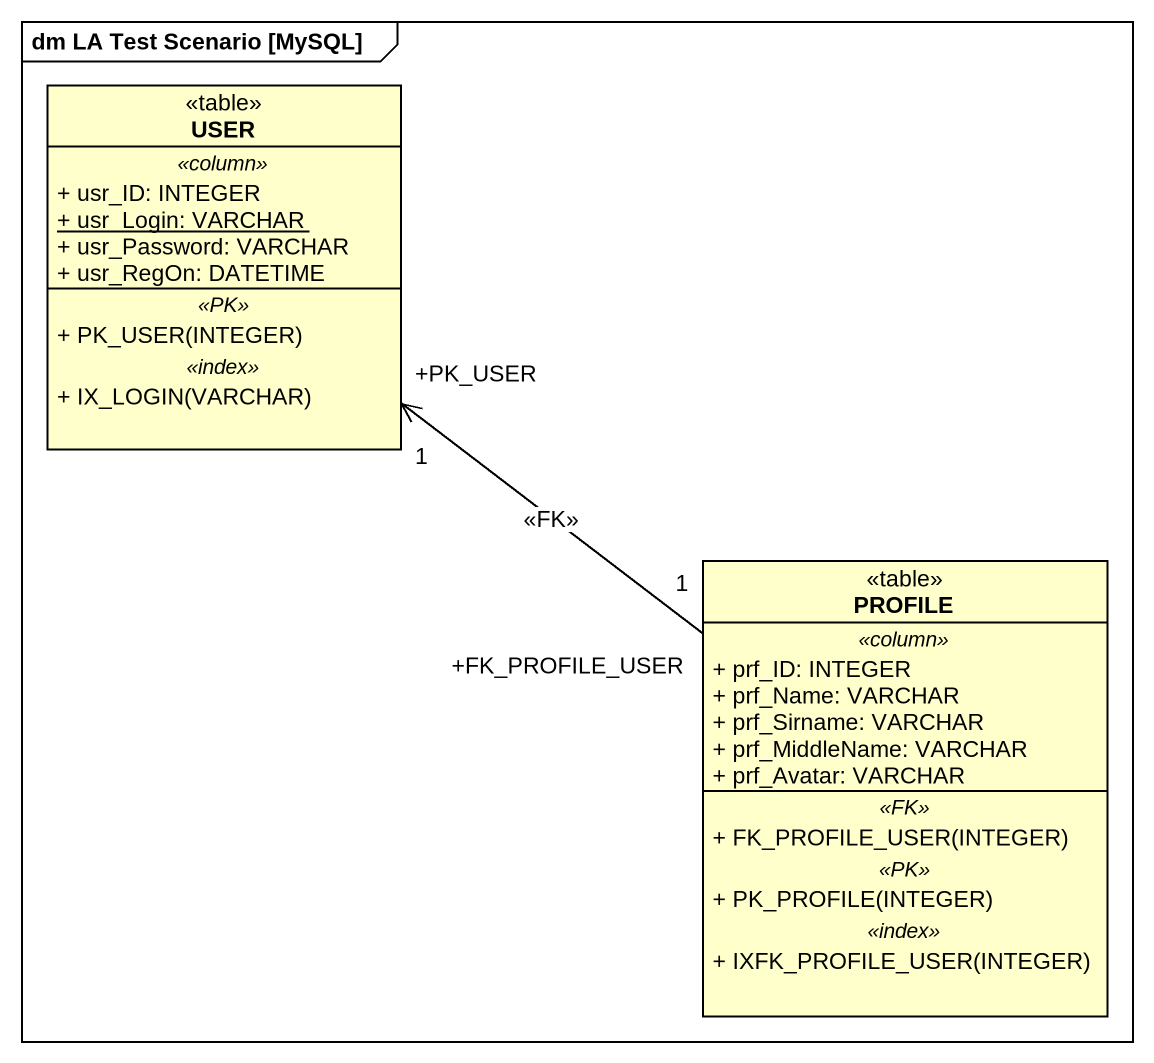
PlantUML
@startuml
mainframe dm LA Test Scenario [MySQL]
hide circle
hide empty members
skinparam classAttributeIconSize 0
class USER <<table>> {
  .. <<column>> ..
  + usr_ID: INTEGER
  {static} + usr_Login: VARCHAR
  + usr_Password: VARCHAR
  + usr_RegOn: DATETIME
  .. <<PK>> ..
  + PK_USER(INTEGER)
  .. <<index>> ..
  + IX_LOGIN(VARCHAR)
}
class PROFILE <<table>> {
  .. <<column>> ..
  + prf_ID: INTEGER
  + prf_Name: VARCHAR
  + prf_Sirname: VARCHAR
  + prf_MiddleName: VARCHAR
  + prf_Avatar: VARCHAR
  .. <<FK>> ..
  + FK_PROFILE_USER(INTEGER)
  .. <<PK>> ..
  + PK_PROFILE(INTEGER)
  .. <<index>> ..
  + IXFK_PROFILE_USER(INTEGER)
}
PROFILE "+FK_PROFILE_USER\n1" -up-> "+PK_USER\n1" USER : <<FK>>
@enduml
